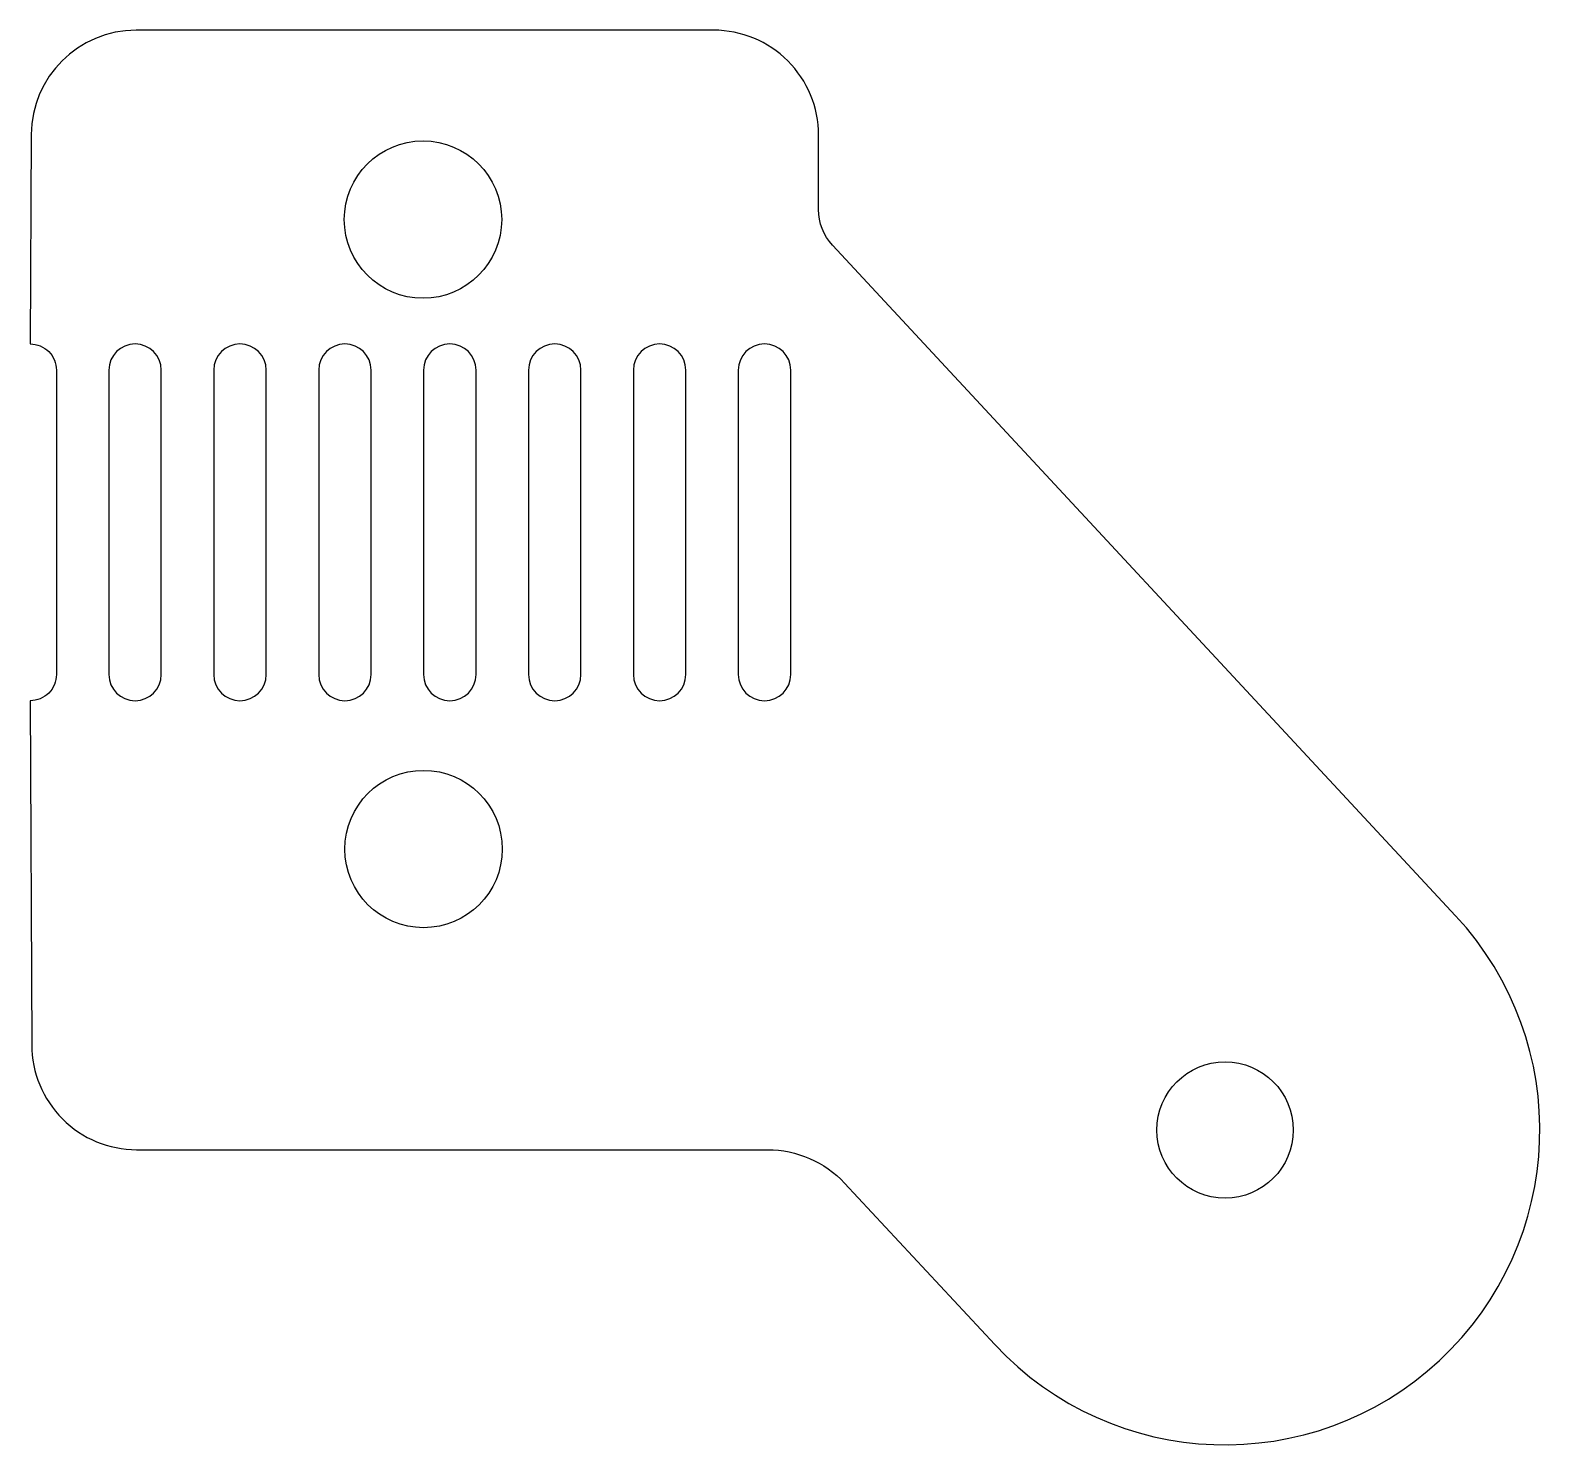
# Model space of a CAD drawing. Header units: millimetres. Extents: x -155 to -126.2, y -138.1 to -111.2.
import ezdxf

# ---------------------------------------------------------------- set-up
doc = ezdxf.new("R2010")
doc.units = ezdxf.units.MM
doc.layers.get('0').update_dxf_attribs({"linetype": 'CONTINUOUS'})

msp = doc.modelspace()

# ---------------------------------------------------------------- linework, layer by layer
for points in [[(-153, -132.5), (-140.969, -132.5, -0.208237), (-139.505, -133.138), (-136.642, -136.213, 0.999558), (-127.854, -128.041), (-139.733, -115.258, -0.189392), (-140, -114.577), (-140, -113.16, 0.414214), (-142, -111.16), (-153.01, -111.16, 0.412735), (-155.01, -113.15), (-155.03, -117.141, -0.414214), (-154.53, -117.641), (-154.53, -123.441, -0.414214), (-155.03, -123.941), (-155, -130.5, 0.414214)], [(-152.53, -117.641, 1), (-153.53, -117.641), (-153.53, -123.441, 1), (-152.53, -123.441)], [(-151.53, -117.641), (-151.53, -123.441, 1), (-150.53, -123.441), (-150.53, -117.641, 1)], [(-148.53, -123.441), (-148.53, -117.641, 1), (-149.53, -117.641), (-149.53, -123.441, 1)], [(-146.53, -123.441), (-146.53, -117.641, 1), (-147.53, -117.641), (-147.53, -123.441, 1)], [(-145.53, -123.441, 1), (-144.53, -123.441), (-144.53, -117.641, 1), (-145.53, -117.641)], [(-143.53, -117.641), (-143.53, -123.441, 1), (-142.53, -123.441), (-142.53, -117.641, 1)], [(-140.53, -123.441), (-140.53, -117.641, 1), (-141.53, -117.641), (-141.53, -123.441, 1)]]:
    msp.add_lwpolyline(points, format="xyb", close=True)
for centre, radius in [((-147.541, -114.77), 1.5), ((-147.53, -126.769), 1.5), ((-132.25, -132.125), 1.3)]:
    msp.add_circle(centre, radius)

doc.saveas('drawing.dxf')
